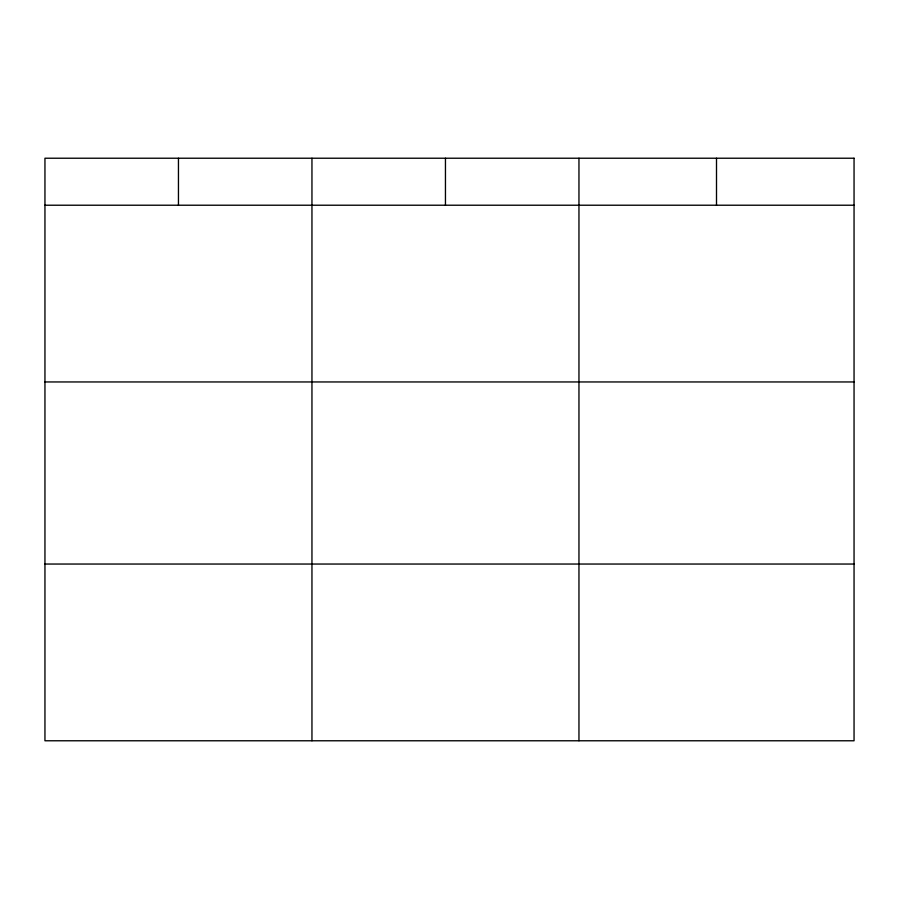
<?xml version="1.0" encoding="UTF-8"?>
<svg xmlns="http://www.w3.org/2000/svg" width="899" height="899" viewBox="0 0 899 899"><rect width="100%" height="100%" fill="white"/><g stroke="black" fill="none" stroke-linecap="round" stroke-linejoin="round"><path stroke-width="1.35" d="M44.95 205.219L854.05 205.219M44.95 381.951L854.05 381.951M44.95 564.044L854.05 564.044M716.503 158.224L716.503 205.219M578.956 158.224L578.956 740.776M445.454 158.224L445.454 205.219M311.953 158.224L311.953 740.776M178.452 158.224L178.452 205.219M854.05 158.224L44.95 158.224L44.95 740.776L854.05 740.776L854.05 158.224"/></g></svg>
